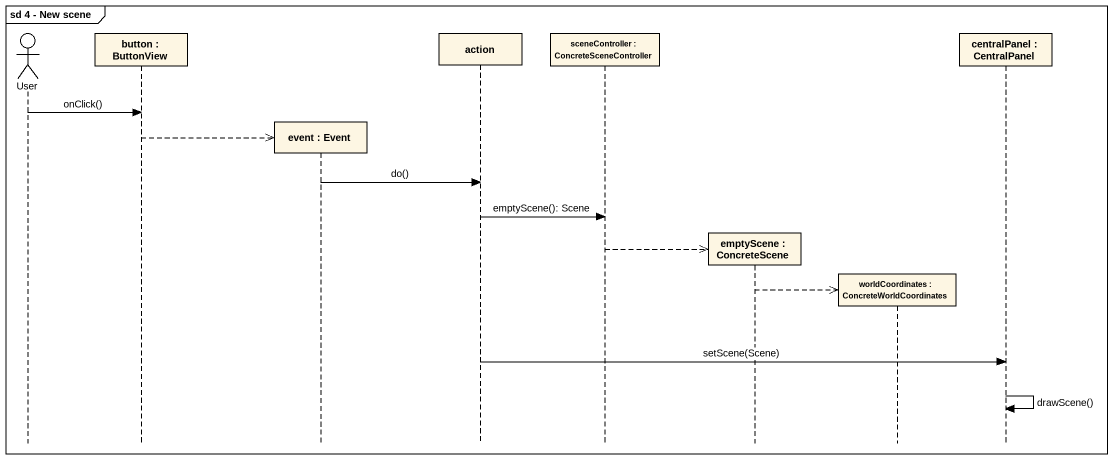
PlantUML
@startuml
mainframe sd 4 - New scene
hide footbox
actor User
participant "button : ButtonView" as button
participant "event : Event" as event
participant "action" as action_
participant "sceneController : ConcreteSceneController" as sceneController
participant "emptyScene : ConcreteScene" as emptyScene
participant "worldCoordinates : ConcreteWorldCoordinates" as worldCoordinates
participant "centralPanel : CentralPanel" as centralPanel

User -> button : onClick()
button -->> event **
event -> action_ : do()
action_ -> sceneController : emptyScene(): Scene
sceneController -->> emptyScene **
emptyScene -->> worldCoordinates **
action_ -> centralPanel : setScene(Scene)
centralPanel -> centralPanel : drawScene()
@enduml
